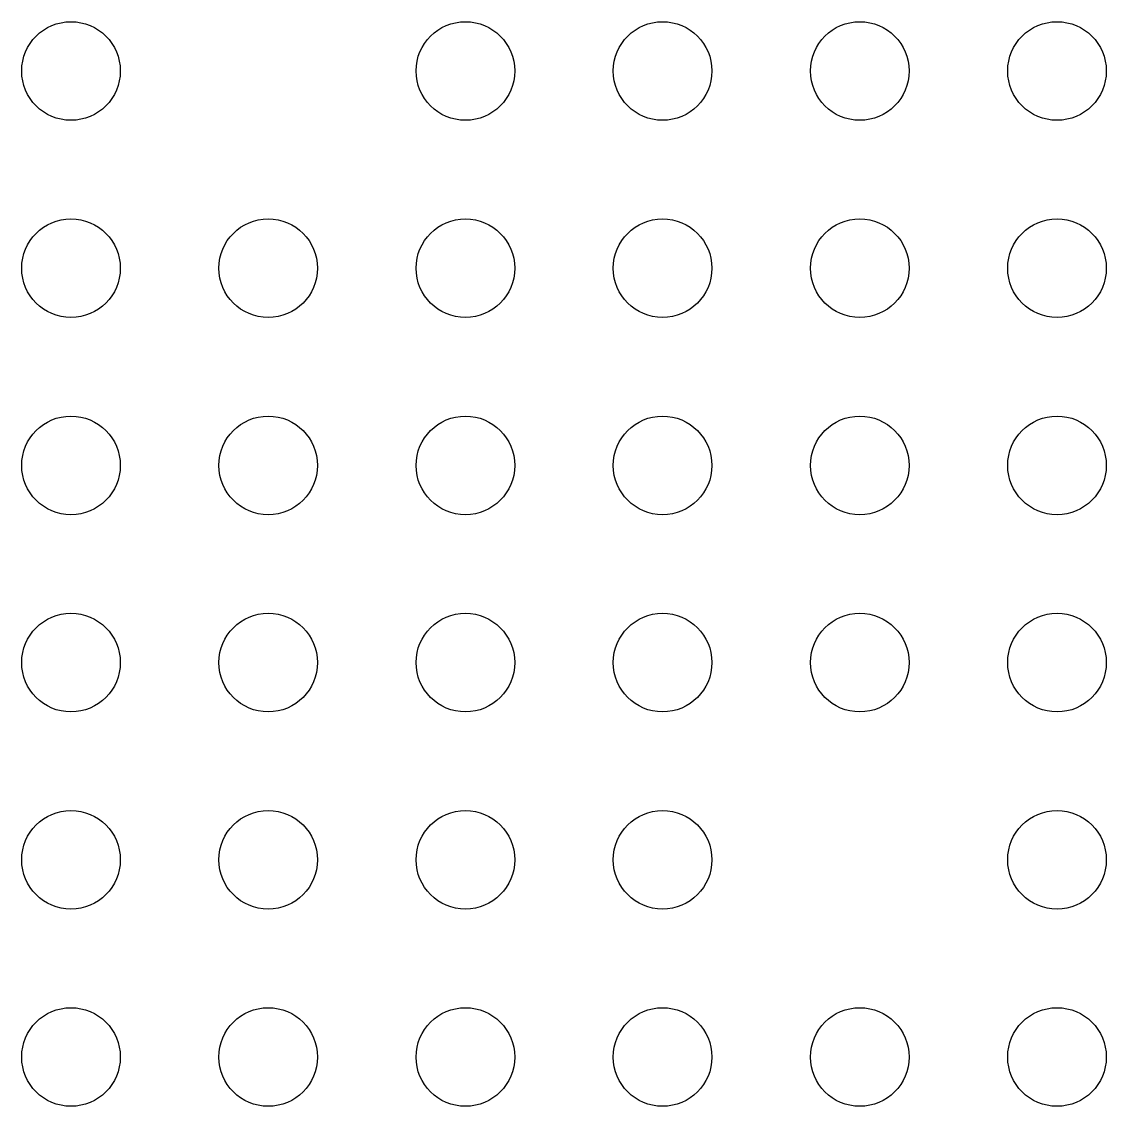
# Model space of a CAD drawing. Extents: x -5 to 105, y -5 to 105.
import ezdxf

# ---------------------------------------------------------------- set-up
doc = ezdxf.new("R2010")
doc.units = 0
doc.layers.get('0').update_dxf_attribs({"linetype": 'continuous'})

msp = doc.modelspace()

# ---------------------------------------------------------------- linework, layer by layer
at = {"color": 0}
for centre in [(0, 100), (40, 100), (60, 100), (80, 100), (100, 100), (0, 80), (20, 80), (40, 80), (60, 80), (80, 80), (100, 80), (0, 60), (20, 60), (40, 60), (60, 60), (80, 60), (100, 60), (0, 40), (20, 40), (40, 40), (60, 40), (80, 40), (100, 40), (0, 20), (20, 20), (40, 20), (60, 20), (100, 20), (0, 0), (20, 0), (40, 0), (60, 0), (80, 0), (100, 0)]:
    msp.add_circle(centre, 5, dxfattribs=at)

doc.saveas('drawing.dxf')
